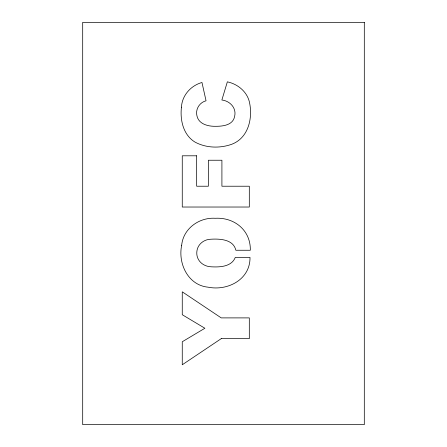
<?xml version="1.0" encoding="UTF-8"?>
<svg xmlns="http://www.w3.org/2000/svg" width="447" height="447" viewBox="0 0 447 447"><rect width="100%" height="100%" fill="white"/><g stroke="black" fill="none" stroke-linecap="round" stroke-linejoin="round"><path stroke-width="0.67" d="M181.437 107.179C179.951 120.031 183.225 134.938 195.004 142.09C206.145 148.13 219.997 148.493 231.825 144.236C247.873 138.14 252.6 119.483 249.8 104C248.102 92.568 238.346 84.159 227.355 81.846L221.868 100.005C229.898 100.916 236.653 107.967 234.647 116.298C233.055 125.277 222.852 126.339 215.488 126.305C208.218 126.456 198.77 124.193 196.976 115.991C195.205 109.414 199.491 102.424 206.045 100.782L201.971 82.488C190.813 85.589 182.058 95.434 181.437 107.179M181.678 245.241C177.8 263.445 188.019 285.231 208.078 287.181C227.769 291.153 250.359 279.448 250.007 257.433L235.278 257.433C231.596 266.848 219.723 267.295 211.163 266.798C202.122 266.44 195.188 259.271 197.077 250.08C198.334 243.811 204.313 239.396 210.593 239.24C219.673 238.653 233.435 239.246 235.843 250.253L250.32 250.253C250.795 230.462 234.491 217.197 215.281 218.281C199.172 217.197 183.203 228.657 181.678 245.241M221.231 338.658L182.259 364.774L182.259 341.759L204.882 328.254L182.259 314.716L182.259 291.824L221.231 317.895L249.309 317.895L249.309 338.658L221.231 338.658M364.305 22.35L82.695 22.35L82.695 424.65L364.305 424.65L364.305 22.35M196.669 155.802L182.259 155.802L182.259 207.028L249.309 207.028L249.309 186.22L221.913 186.22L221.913 160.238L208.375 160.238L208.375 186.22L196.669 186.22L196.669 155.802"/></g></svg>
